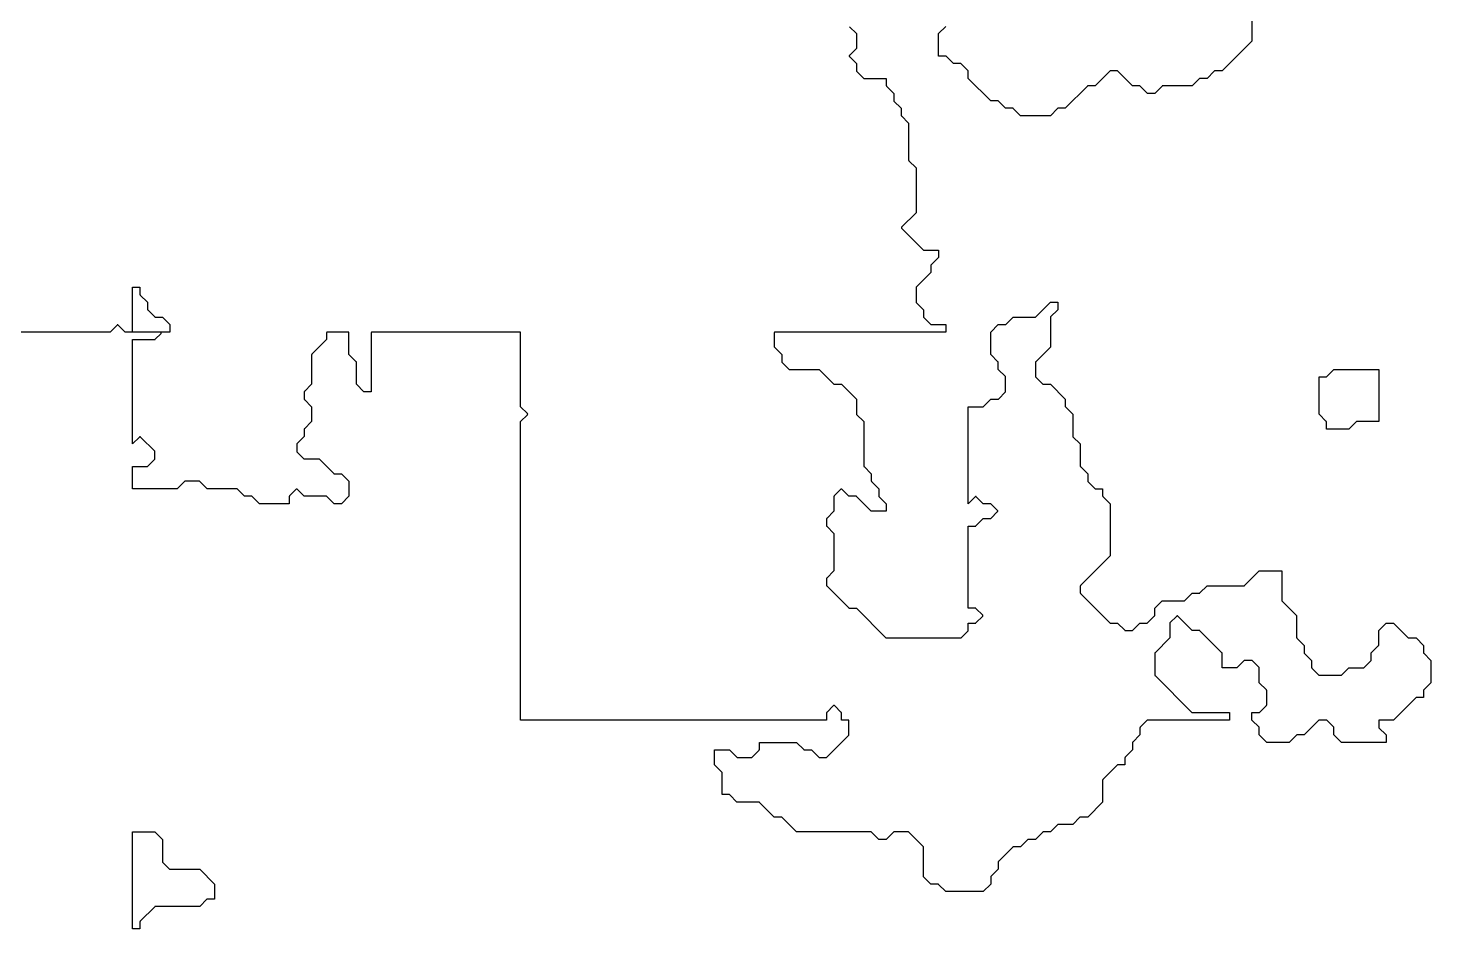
# Model space of a CAD drawing. Header units: metres. Extents: x 0 to 799, y 1 to 1100.
# Drawn here: x 610 to 798, y 229 to 349.8 of the extents above; entities that cross this region are included whole.
import ezdxf

# ---------------------------------------------------------------- set-up
doc = ezdxf.new("R2010")
doc.units = ezdxf.units.M
doc.layers.add('forest', color=7, linetype='Continuous')
doc.layers.add('forestfragmentation', color=7, linetype='Continuous')

msp = doc.modelspace()

# ---------------------------------------------------------------- linework, layer by layer
at = {"layer": 'forest', "color": 190}
for points in [[(720.07, 349.93), (721, 349), (721, 349), (721, 349), (721, 347), (721, 347), (721, 347), (720.07, 346.07), (720.06, 346.06), (720.06, 346.06), (720.05, 346.05), (720.05, 346.04), (720.05, 346.03), (720.04, 346.02), (720.04, 346.01), (720.04, 346), (720.04, 345.99), (720.04, 345.98), (720.05, 345.97), (720.05, 345.96), (720.05, 345.95), (720.06, 345.94), (720.06, 345.94), (720.07, 345.93), (721, 345), (721, 345), (721, 345), (721, 344.04), (721, 344.03), (721, 344.02), (721, 344.01), (721.01, 344), (721.01, 343.99), (721.02, 343.99), (721.02, 343.98), (721.03, 343.97), (721.97, 343.03), (721.98, 343.02), (721.99, 343.02), (721.99, 343.01), (722, 343.01), (722.01, 343), (722.02, 343), (722.03, 343), (722.04, 343), (725, 343), (725, 343), (725, 343), (725, 342.04), (725, 342.03), (725, 342.02), (725, 342.01), (725.01, 342), (725.01, 341.99), (725.02, 341.99), (725.02, 341.98), (725.03, 341.97), (726, 341), (726, 341), (726, 341), (726, 340.04), (726, 340.03), (726, 340.02), (726, 340.01), (726.01, 340), (726.01, 339.99), (726.02, 339.99), (726.02, 339.98), (726.03, 339.97), (727, 339), (727, 339), (727, 339), (727, 338.04), (727, 338.03), (727, 338.02), (727, 338.01), (727.01, 338), (727.01, 337.99), (727.02, 337.99), (727.02, 337.98), (727.03, 337.97), (728, 337), (728, 337), (728, 337), (728, 332.04), (728, 332.03), (728, 332.02), (728, 332.01), (728.01, 332), (728.01, 331.99), (728.02, 331.99), (728.02, 331.98), (728.03, 331.97), (729, 331), (729, 331), (729, 331), (729, 325), (729, 325), (729, 325), (727.07, 323.07), (727.06, 323.06), (727.06, 323.06), (727.05, 323.05), (727.05, 323.04), (727.05, 323.03), (727.04, 323.02), (727.04, 323.01), (727.04, 323), (727.04, 322.99), (727.04, 322.98), (727.05, 322.97), (727.05, 322.96), (727.05, 322.95), (727.06, 322.94), (727.06, 322.94), (727.07, 322.93), (729.97, 320.03), (729.98, 320.02), (729.99, 320.02), (729.99, 320.01), (730, 320.01), (730.01, 320), (730.02, 320), (730.03, 320), (730.04, 320), (732, 320), (732, 320), (732, 320), (732, 319), (732, 319), (732, 319), (731.03, 318.03), (731.02, 318.02), (731.02, 318.01), (731.01, 318.01), (731.01, 318), (731, 317.99), (731, 317.98), (731, 317.97), (731, 317.96), (731, 317), (731, 317), (731, 317), (729.03, 315.03), (729.02, 315.02), (729.02, 315.01), (729.01, 315.01), (729.01, 315), (729, 314.99), (729, 314.98), (729, 314.97), (729, 314.96), (729, 313.04), (729, 313.03), (729, 313.02), (729, 313.01), (729.01, 313), (729.01, 312.99), (729.02, 312.99), (729.02, 312.98), (729.03, 312.97), (730, 312), (730, 312), (730, 312), (730, 311.04), (730, 311.03), (730, 311.02), (730, 311.01), (730.01, 311), (730.01, 310.99), (730.02, 310.99), (730.02, 310.98), (730.03, 310.97), (730.97, 310.03), (730.98, 310.02), (730.99, 310.02), (730.99, 310.01), (731, 310.01), (731.01, 310), (731.02, 310), (731.03, 310), (731.04, 310), (733, 310), (733, 310), (733, 310), (733, 309), (733, 309), (733, 309), (710.1, 309), (710.09, 309), (710.08, 309), (710.07, 309), (710.06, 308.99), (710.05, 308.99), (710.04, 308.98), (710.04, 308.98), (710.03, 308.97), (710.02, 308.96), (710.02, 308.96), (710.01, 308.95), (710.01, 308.94), (710, 308.93), (710, 308.92), (710, 308.91), (710, 308.9), (710, 307.04), (710, 307.03), (710, 307.02), (710, 307.01), (710.01, 307), (710.01, 306.99), (710.02, 306.99), (710.02, 306.98), (710.03, 306.97), (711, 306), (711, 306), (711, 306), (711, 305.04), (711, 305.03), (711, 305.02), (711, 305.01), (711.01, 305), (711.01, 304.99), (711.02, 304.99), (711.02, 304.98), (711.03, 304.97), (711.97, 304.03), (711.98, 304.02), (711.99, 304.02), (711.99, 304.01), (712, 304.01), (712.01, 304), (712.02, 304), (712.03, 304), (712.04, 304), (716, 304), (716, 304), (716, 304), (717.97, 302.03), (717.98, 302.02), (717.99, 302.02), (717.99, 302.01), (718, 302.01), (718.01, 302), (718.02, 302), (718.03, 302), (718.04, 302), (719, 302), (719, 302), (719, 302), (721, 300), (721, 300), (721, 300), (721, 298.04), (721, 298.03), (721, 298.02), (721, 298.01), (721.01, 298), (721.01, 297.99), (721.02, 297.99), (721.02, 297.98), (721.03, 297.97), (722, 297), (722, 297), (722, 297), (722, 291.04), (722, 291.03), (722, 291.02), (722, 291.01), (722.01, 291), (722.01, 290.99), (722.02, 290.99), (722.02, 290.98), (722.03, 290.97), (723, 290), (723, 290), (723, 290), (723, 289.04), (723, 289.03), (723, 289.02), (723, 289.01), (723.01, 289), (723.01, 288.99), (723.02, 288.99), (723.02, 288.98), (723.03, 288.97), (724, 288), (724, 288), (724, 288), (724, 287.04), (724, 287.03), (724, 287.02), (724, 287.01), (724.01, 287), (724.01, 286.99), (724.02, 286.99), (724.02, 286.98), (724.03, 286.97), (725, 286), (725, 286), (725, 286), (725, 285), (725, 285), (725, 285), (723, 285), (723, 285), (723, 285), (721.03, 286.97), (721.02, 286.98), (721.01, 286.98), (721.01, 286.99), (721, 286.99), (720.99, 287), (720.98, 287), (720.97, 287), (720.96, 287), (720, 287), (720, 287), (720, 287), (719.07, 287.93), (719.06, 287.94), (719.06, 287.94), (719.05, 287.95), (719.04, 287.95), (719.03, 287.95), (719.02, 287.96), (719.01, 287.96), (719, 287.96), (718.99, 287.96), (718.98, 287.96), (718.97, 287.95), (718.96, 287.95), (718.95, 287.95), (718.94, 287.94), (718.94, 287.94), (718.93, 287.93), (718.03, 287.03), (718.02, 287.02), (718.02, 287.01), (718.01, 287.01), (718.01, 287), (718, 286.99), (718, 286.98), (718, 286.97), (718, 286.96), (718, 285), (718, 285), (718, 285), (717.03, 284.03), (717.02, 284.02), (717.02, 284.01), (717.01, 284.01), (717.01, 284), (717, 283.99), (717, 283.98), (717, 283.97), (717, 283.96), (717, 283.04), (717, 283.03), (717, 283.02), (717, 283.01), (717.01, 283), (717.01, 282.99), (717.02, 282.99), (717.02, 282.98), (717.03, 282.97), (718, 282), (718, 282), (718, 282), (718, 277), (718, 277), (718, 277), (717.03, 276.03), (717.02, 276.02), (717.02, 276.01), (717.01, 276.01), (717.01, 276), (717, 275.99), (717, 275.98), (717, 275.97), (717, 275.96), (717, 275.04), (717, 275.03), (717, 275.02), (717, 275.01), (717.01, 275), (717.01, 274.99), (717.02, 274.99), (717.02, 274.98), (717.03, 274.97), (719.97, 272.03), (719.98, 272.02), (719.99, 272.02), (719.99, 272.01), (720, 272.01), (720.01, 272), (720.02, 272), (720.03, 272), (720.04, 272), (721, 272), (721, 272), (721, 272), (724.97, 268.03), (724.98, 268.02), (724.99, 268.02), (724.99, 268.01), (725, 268.01), (725.01, 268), (725.02, 268), (725.03, 268), (725.04, 268), (734.96, 268), (734.97, 268), (734.98, 268), (734.99, 268), (735, 268.01), (735.01, 268.01), (735.01, 268.02), (735.02, 268.02), (735.03, 268.03), (735.97, 268.97), (735.98, 268.98), (735.98, 268.99), (735.99, 268.99), (735.99, 269), (736, 269.01), (736, 269.02), (736, 269.03), (736, 269.04), (736, 270), (736, 270), (736, 270), (736.96, 270), (736.97, 270), (736.98, 270), (736.99, 270), (737, 270.01), (737.01, 270.01), (737.01, 270.02), (737.02, 270.02), (737.03, 270.03), (737.93, 270.93), (737.94, 270.94), (737.94, 270.94), (737.95, 270.95), (737.95, 270.96), (737.95, 270.97), (737.96, 270.98), (737.96, 270.99), (737.96, 271), (737.96, 271.01), (737.96, 271.02), (737.95, 271.03), (737.95, 271.04), (737.95, 271.05), (737.94, 271.06), (737.94, 271.06), (737.93, 271.07), (737.03, 271.97), (737.02, 271.98), (737.01, 271.98), (737.01, 271.99), (737, 271.99), (736.99, 272), (736.98, 272), (736.97, 272), (736.96, 272), (736, 272), (736, 272), (736, 272), (736, 283), (736, 283), (736, 283), (736.96, 283), (736.97, 283), (736.98, 283), (736.99, 283), (737, 283.01), (737.01, 283.01), (737.01, 283.02), (737.02, 283.02), (737.03, 283.03), (738, 284), (738, 284), (738, 284), (738.96, 284), (738.97, 284), (738.98, 284), (738.99, 284), (739, 284.01), (739.01, 284.01), (739.01, 284.02), (739.02, 284.02), (739.03, 284.03), (739.93, 284.93), (739.94, 284.94), (739.94, 284.94), (739.95, 284.95), (739.95, 284.96), (739.95, 284.97), (739.96, 284.98), (739.96, 284.99), (739.96, 285), (739.96, 285.01), (739.96, 285.02), (739.95, 285.03), (739.95, 285.04), (739.95, 285.05), (739.94, 285.06), (739.94, 285.06), (739.93, 285.07), (739.03, 285.97), (739.02, 285.98), (739.01, 285.98), (739.01, 285.99), (739, 285.99), (738.99, 286), (738.98, 286), (738.97, 286), (738.96, 286), (738, 286), (738, 286), (738, 286), (737.07, 286.93), (737.06, 286.94), (737.06, 286.94), (737.05, 286.95), (737.04, 286.95), (737.03, 286.95), (737.02, 286.96), (737.01, 286.96), (737, 286.96), (736.99, 286.96), (736.98, 286.96), (736.97, 286.95), (736.96, 286.95), (736.95, 286.95), (736.94, 286.94), (736.94, 286.94), (736.93, 286.93), (736, 286), (736, 286), (736, 286), (736, 299), (736, 299), (736, 299), (737.96, 299), (737.97, 299), (737.98, 299), (737.99, 299), (738, 299.01), (738.01, 299.01), (738.01, 299.02), (738.02, 299.02), (738.03, 299.03), (739, 300), (739, 300), (739, 300), (739.96, 300), (739.97, 300), (739.98, 300), (739.99, 300), (740, 300.01), (740.01, 300.01), (740.01, 300.02), (740.02, 300.02), (740.03, 300.03), (740.97, 300.97), (740.98, 300.98), (740.98, 300.99), (740.99, 300.99), (740.99, 301), (741, 301.01), (741, 301.02), (741, 301.03), (741, 301.04), (741, 302.96), (741, 302.97), (741, 302.98), (741, 302.99), (740.99, 303), (740.99, 303.01), (740.98, 303.01), (740.98, 303.02), (740.97, 303.03), (740, 304), (740, 304), (740, 304), (740, 304.96), (740, 304.97), (740, 304.98), (740, 304.99), (739.99, 305), (739.99, 305.01), (739.98, 305.01), (739.98, 305.02), (739.97, 305.03), (739, 306), (739, 306), (739, 306), (739, 309), (739, 309), (739, 309), (740, 310), (740, 310), (740, 310), (740.96, 310), (740.97, 310), (740.98, 310), (740.99, 310), (741, 310.01), (741.01, 310.01), (741.01, 310.02), (741.02, 310.02), (741.03, 310.03), (742, 311), (742, 311), (742, 311), (744.96, 311), (744.97, 311), (744.98, 311), (744.99, 311), (745, 311.01), (745.01, 311.01), (745.01, 311.02), (745.02, 311.02), (745.03, 311.03), (747, 313), (747, 313), (747, 313), (748, 313), (748, 313), (748, 313), (748, 312), (748, 312), (748, 312), (747.03, 311.03), (747.02, 311.02), (747.02, 311.01), (747.01, 311.01), (747.01, 311), (747, 310.99), (747, 310.98), (747, 310.97), (747, 310.96), (747, 307), (747, 307), (747, 307), (745.03, 305.03), (745.02, 305.02), (745.02, 305.01), (745.01, 305.01), (745.01, 305), (745, 304.99), (745, 304.98), (745, 304.97), (745, 304.96), (745, 303.04), (745, 303.03), (745, 303.02), (745, 303.01), (745.01, 303), (745.01, 302.99), (745.02, 302.99), (745.02, 302.98), (745.03, 302.97), (745.97, 302.03), (745.98, 302.02), (745.99, 302.02), (745.99, 302.01), (746, 302.01), (746.01, 302), (746.02, 302), (746.03, 302), (746.04, 302), (747, 302), (747, 302), (747, 302), (749, 300), (749, 300), (749, 300), (749, 299.04), (749, 299.03), (749, 299.02), (749, 299.01), (749.01, 299), (749.01, 298.99), (749.02, 298.99), (749.02, 298.98), (749.03, 298.97), (750, 298), (750, 298), (750, 298), (750, 295.04), (750, 295.03), (750, 295.02), (750, 295.01), (750.01, 295), (750.01, 294.99), (750.02, 294.99), (750.02, 294.98), (750.03, 294.97), (751, 294), (751, 294), (751, 294), (751, 291.04), (751, 291.03), (751, 291.02), (751, 291.01), (751.01, 291), (751.01, 290.99), (751.02, 290.99), (751.02, 290.98), (751.03, 290.97), (752, 290), (752, 290), (752, 290), (752, 289.04), (752, 289.03), (752, 289.02), (752, 289.01), (752.01, 289), (752.01, 288.99), (752.02, 288.99), (752.02, 288.98), (752.03, 288.97), (752.97, 288.03), (752.98, 288.02), (752.99, 288.02), (752.99, 288.01), (753, 288.01), (753.01, 288), (753.02, 288), (753.03, 288), (753.04, 288), (754, 288), (754, 288), (754, 288), (754, 287.04), (754, 287.03), (754, 287.02), (754, 287.01), (754.01, 287), (754.01, 286.99), (754.02, 286.99), (754.02, 286.98), (754.03, 286.97), (755, 286), (755, 286), (755, 286), (755, 279), (755, 279), (755, 279), (751.03, 275.03), (751.02, 275.02), (751.02, 275.01), (751.01, 275.01), (751.01, 275), (751, 274.99), (751, 274.98), (751, 274.97), (751, 274.96), (751, 274.04), (751, 274.03), (751, 274.02), (751, 274.01), (751.01, 274), (751.01, 273.99), (751.02, 273.99), (751.02, 273.98), (751.03, 273.97), (754.97, 270.03), (754.98, 270.02), (754.99, 270.02), (754.99, 270.01), (755, 270.01), (755.01, 270), (755.02, 270), (755.03, 270), (755.04, 270), (756, 270), (756, 270), (756, 270), (756.97, 269.03), (756.98, 269.02), (756.99, 269.02), (756.99, 269.01), (757, 269.01), (757.01, 269), (757.02, 269), (757.03, 269), (757.04, 269), (757.96, 269), (757.97, 269), (757.98, 269), (757.99, 269), (758, 269.01), (758.01, 269.01), (758.01, 269.02), (758.02, 269.02), (758.03, 269.03), (759, 270), (759, 270), (759, 270), (759.96, 270), (759.97, 270), (759.98, 270), (759.99, 270), (760, 270.01), (760.01, 270.01), (760.01, 270.02), (760.02, 270.02), (760.03, 270.03), (760.97, 270.97), (760.98, 270.98), (760.98, 270.99), (760.99, 270.99), (760.99, 271), (761, 271.01), (761, 271.02), (761, 271.03), (761, 271.04), (761, 272), (761, 272), (761, 272), (762, 273), (762, 273), (762, 273), (764.96, 273), (764.97, 273), (764.98, 273), (764.99, 273), (765, 273.01), (765.01, 273.01), (765.01, 273.02), (765.02, 273.02), (765.03, 273.03), (766, 274), (766, 274), (766, 274), (766.96, 274), (766.97, 274), (766.98, 274), (766.99, 274), (767, 274.01), (767.01, 274.01), (767.01, 274.02), (767.02, 274.02), (767.03, 274.03), (768, 275), (768, 275), (768, 275), (772.96, 275), (772.97, 275), (772.98, 275), (772.99, 275), (773, 275.01), (773.01, 275.01), (773.01, 275.02), (773.02, 275.02), (773.03, 275.03), (775, 277), (775, 277), (775, 277), (778, 277), (778, 277), (778, 277), (778, 273.04), (778, 273.03), (778, 273.02), (778, 273.01), (778.01, 273), (778.01, 272.99), (778.02, 272.99), (778.02, 272.98), (778.03, 272.97), (780, 271), (780, 271), (780, 271), (780, 268.04), (780, 268.03), (780, 268.02), (780, 268.01), (780.01, 268), (780.01, 267.99), (780.02, 267.99), (780.02, 267.98), (780.03, 267.97), (781, 267), (781, 267), (781, 267), (781, 266.04), (781, 266.03), (781, 266.02), (781, 266.01), (781.01, 266), (781.01, 265.99), (781.02, 265.99), (781.02, 265.98), (781.03, 265.97), (782, 265), (782, 265), (782, 265), (782, 264.04), (782, 264.03), (782, 264.02), (782, 264.01), (782.01, 264), (782.01, 263.99), (782.02, 263.99), (782.02, 263.98), (782.03, 263.97), (782.97, 263.03), (782.98, 263.02), (782.99, 263.02), (782.99, 263.01), (783, 263.01), (783.01, 263), (783.02, 263), (783.03, 263), (783.04, 263), (785.96, 263), (785.97, 263), (785.98, 263), (785.99, 263), (786, 263.01), (786.01, 263.01), (786.01, 263.02), (786.02, 263.02), (786.03, 263.03), (787, 264), (787, 264), (787, 264), (788.96, 264), (788.97, 264), (788.98, 264), (788.99, 264), (789, 264.01), (789.01, 264.01), (789.01, 264.02), (789.02, 264.02), (789.03, 264.03), (789.97, 264.97), (789.98, 264.98), (789.98, 264.99), (789.99, 264.99), (789.99, 265), (790, 265.01), (790, 265.02), (790, 265.03), (790, 265.04), (790, 266), (790, 266), (790, 266), (790.97, 266.97), (790.98, 266.98), (790.98, 266.99), (790.99, 266.99), (790.99, 267), (791, 267.01), (791, 267.02), (791, 267.03), (791, 267.04), (791, 269), (791, 269), (791, 269), (792, 270), (792, 270), (792, 270), (793, 270), (793, 270), (793, 270), (794.97, 268.03), (794.98, 268.02), (794.99, 268.02), (794.99, 268.01), (795, 268.01), (795.01, 268), (795.02, 268), (795.03, 268), (795.04, 268), (796, 268), (796, 268), (796, 268), (797, 267), (797, 267), (797, 267), (797, 266.04), (797, 266.03), (797, 266.02), (797, 266.01), (797.01, 266), (797.01, 265.99), (797.02, 265.99), (797.02, 265.98), (797.03, 265.97), (798, 265), (798, 265), (798, 265), (798, 262), (798, 262), (798, 262), (797.03, 261.03), (797.02, 261.02), (797.02, 261.01), (797.01, 261.01), (797.01, 261), (797, 260.99), (797, 260.98), (797, 260.97), (797, 260.96), (797, 260), (797, 260), (797, 260), (796.04, 260), (796.03, 260), (796.02, 260), (796.01, 260), (796, 259.99), (795.99, 259.99), (795.99, 259.98), (795.98, 259.98), (795.97, 259.97), (793, 257), (793, 257), (793, 257), (791.1, 257), (791.09, 257), (791.08, 257), (791.07, 257), (791.06, 256.99), (791.05, 256.99), (791.04, 256.98), (791.04, 256.98), (791.03, 256.97), (791.02, 256.96), (791.02, 256.96), (791.01, 256.95), (791.01, 256.94), (791, 256.93), (791, 256.92), (791, 256.91), (791, 256.9), (791, 256.04), (791, 256.03), (791, 256.02), (791, 256.01), (791.01, 256), (791.01, 255.99), (791.02, 255.99), (791.02, 255.98), (791.03, 255.97), (792, 255), (792, 255), (792, 255), (792, 254), (792, 254), (792, 254), (786, 254), (786, 254), (786, 254), (785, 255), (785, 255), (785, 255), (785, 255.96), (785, 255.97), (785, 255.98), (785, 255.99), (784.99, 256), (784.99, 256.01), (784.98, 256.01), (784.98, 256.02), (784.97, 256.03), (784.03, 256.97), (784.02, 256.98), (784.01, 256.98), (784.01, 256.99), (784, 256.99), (783.99, 257), (783.98, 257), (783.97, 257), (783.96, 257), (783.04, 257), (783.03, 257), (783.02, 257), (783.01, 257), (783, 256.99), (782.99, 256.99), (782.99, 256.98), (782.98, 256.98), (782.97, 256.97), (781, 255), (781, 255), (781, 255), (780.04, 255), (780.03, 255), (780.02, 255), (780.01, 255), (780, 254.99), (779.99, 254.99), (779.99, 254.98), (779.98, 254.98), (779.97, 254.97), (779, 254), (779, 254), (779, 254), (776, 254), (776, 254), (776, 254), (775, 255), (775, 255), (775, 255), (775, 255.96), (775, 255.97), (775, 255.98), (775, 255.99), (774.99, 256), (774.99, 256.01), (774.98, 256.01), (774.98, 256.02), (774.97, 256.03), (774, 257), (774, 257), (774, 257), (774, 258), (774, 258), (774, 258), (774.96, 258), (774.97, 258), (774.98, 258), (774.99, 258), (775, 258.01), (775.01, 258.01), (775.01, 258.02), (775.02, 258.02), (775.03, 258.03), (775.97, 258.97), (775.98, 258.98), (775.98, 258.99), (775.99, 258.99), (775.99, 259), (776, 259.01), (776, 259.02), (776, 259.03), (776, 259.04), (776, 260.96), (776, 260.97), (776, 260.98), (776, 260.99), (775.99, 261), (775.99, 261.01), (775.98, 261.01), (775.98, 261.02), (775.97, 261.03), (775, 262), (775, 262), (775, 262), (775, 263.96), (775, 263.97), (775, 263.98), (775, 263.99), (774.99, 264), (774.99, 264.01), (774.98, 264.01), (774.98, 264.02), (774.97, 264.03), (774.03, 264.97), (774.02, 264.98), (774.01, 264.98), (774.01, 264.99), (774, 264.99), (773.99, 265), (773.98, 265), (773.97, 265), (773.96, 265), (773.04, 265), (773.03, 265), (773.02, 265), (773.01, 265), (773, 264.99), (772.99, 264.99), (772.99, 264.98), (772.98, 264.98), (772.97, 264.97), (772, 264), (772, 264), (772, 264), (770, 264), (770, 264), (770, 264), (770, 265.96), (770, 265.97), (770, 265.98), (770, 265.99), (769.99, 266), (769.99, 266.01), (769.98, 266.01), (769.98, 266.02), (769.97, 266.03), (767.03, 268.97), (767.02, 268.98), (767.01, 268.98), (767.01, 268.99), (767, 268.99), (766.99, 269), (766.98, 269), (766.97, 269), (766.96, 269), (766, 269), (766, 269), (766, 269), (764.07, 270.93), (764.06, 270.94), (764.06, 270.94), (764.05, 270.95), (764.04, 270.95), (764.03, 270.95), (764.02, 270.96), (764.01, 270.96), (764, 270.96), (763.99, 270.96), (763.98, 270.96), (763.97, 270.95), (763.96, 270.95), (763.95, 270.95), (763.94, 270.94), (763.94, 270.94), (763.93, 270.93), (763.03, 270.03), (763.02, 270.02), (763.02, 270.01), (763.01, 270.01), (763.01, 270), (763, 269.99), (763, 269.98), (763, 269.97), (763, 269.96), (763, 268), (763, 268), (763, 268), (761.03, 266.03), (761.02, 266.02), (761.02, 266.01), (761.01, 266.01), (761.01, 266), (761, 265.99), (761, 265.98), (761, 265.97), (761, 265.96), (761, 263.04), (761, 263.03), (761, 263.02), (761, 263.01), (761.01, 263), (761.01, 262.99), (761.02, 262.99), (761.02, 262.98), (761.03, 262.97), (765.97, 258.03), (765.98, 258.02), (765.99, 258.02), (765.99, 258.01), (766, 258.01), (766.01, 258), (766.02, 258), (766.03, 258), (766.04, 258), (771, 258), (771, 258), (771, 258), (771, 257), (771, 257), (771, 257), (760.04, 257), (760.03, 257), (760.02, 257), (760.01, 257), (760, 256.99), (759.99, 256.99), (759.99, 256.98), (759.98, 256.98), (759.97, 256.97), (759.03, 256.03), (759.02, 256.02), (759.02, 256.01), (759.01, 256.01), (759.01, 256), (759, 255.99), (759, 255.98), (759, 255.97), (759, 255.96), (759, 255), (759, 255), (759, 255), (758.03, 254.03), (758.02, 254.02), (758.02, 254.01), (758.01, 254.01), (758.01, 254), (758, 253.99), (758, 253.98), (758, 253.97), (758, 253.96), (758, 253), (758, 253), (758, 253), (757.03, 252.03), (757.02, 252.02), (757.02, 252.01), (757.01, 252.01), (757.01, 252), (757, 251.99), (757, 251.98), (757, 251.97), (757, 251.96), (757, 251), (757, 251), (757, 251), (756.04, 251), (756.03, 251), (756.02, 251), (756.01, 251), (756, 250.99), (755.99, 250.99), (755.99, 250.98), (755.98, 250.98), (755.97, 250.97), (754.03, 249.03), (754.02, 249.02), (754.02, 249.01), (754.01, 249.01), (754.01, 249), (754, 248.99), (754, 248.98), (754, 248.97), (754, 248.96), (754, 246), (754, 246), (754, 246), (752, 244), (752, 244), (752, 244), (751.04, 244), (751.03, 244), (751.02, 244), (751.01, 244), (751, 243.99), (750.99, 243.99), (750.99, 243.98), (750.98, 243.98), (750.97, 243.97), (750, 243), (750, 243), (750, 243), (748.04, 243), (748.03, 243), (748.02, 243), (748.01, 243), (748, 242.99), (747.99, 242.99), (747.99, 242.98), (747.98, 242.98), (747.97, 242.97), (747, 242), (747, 242), (747, 242), (746.04, 242), (746.03, 242), (746.02, 242), (746.01, 242), (746, 241.99), (745.99, 241.99), (745.99, 241.98), (745.98, 241.98), (745.97, 241.97), (745, 241), (745, 241), (745, 241), (744.04, 241), (744.03, 241), (744.02, 241), (744.01, 241), (744, 240.99), (743.99, 240.99), (743.99, 240.98), (743.98, 240.98), (743.97, 240.97), (743, 240), (743, 240), (743, 240), (742.04, 240), (742.03, 240), (742.02, 240), (742.01, 240), (742, 239.99), (741.99, 239.99), (741.99, 239.98), (741.98, 239.98), (741.97, 239.97), (740.03, 238.03), (740.02, 238.02), (740.02, 238.01), (740.01, 238.01), (740.01, 238), (740, 237.99), (740, 237.98), (740, 237.97), (740, 237.96), (740, 237), (740, 237), (740, 237), (739.03, 236.03), (739.02, 236.02), (739.02, 236.01), (739.01, 236.01), (739.01, 236), (739, 235.99), (739, 235.98), (739, 235.97), (739, 235.96), (739, 235), (739, 235), (739, 235), (738, 234), (738, 234), (738, 234), (733, 234), (733, 234), (733, 234), (732.03, 234.97), (732.02, 234.98), (732.01, 234.98), (732.01, 234.99), (732, 234.99), (731.99, 235), (731.98, 235), (731.97, 235), (731.96, 235), (731, 235), (731, 235), (731, 235), (730, 236), (730, 236), (730, 236), (730, 239.96), (730, 239.97), (730, 239.98), (730, 239.99), (729.99, 240), (729.99, 240.01), (729.98, 240.01), (729.98, 240.02), (729.97, 240.03), (728.03, 241.97), (728.02, 241.98), (728.01, 241.98), (728.01, 241.99), (728, 241.99), (727.99, 242), (727.98, 242), (727.97, 242), (727.96, 242), (726.04, 242), (726.03, 242), (726.02, 242), (726.01, 242), (726, 241.99), (725.99, 241.99), (725.99, 241.98), (725.98, 241.98), (725.97, 241.97), (725, 241), (725, 241), (725, 241), (724, 241), (724, 241), (724, 241), (723.03, 241.97), (723.02, 241.98), (723.01, 241.98), (723.01, 241.99), (723, 241.99), (722.99, 242), (722.98, 242), (722.97, 242), (722.96, 242), (713, 242), (713, 242), (713, 242), (711.03, 243.97), (711.02, 243.98), (711.01, 243.98), (711.01, 243.99), (711, 243.99), (710.99, 244), (710.98, 244), (710.97, 244), (710.96, 244), (710, 244), (710, 244), (710, 244), (708.03, 245.97), (708.02, 245.98), (708.01, 245.98), (708.01, 245.99), (708, 245.99), (707.99, 246), (707.98, 246), (707.97, 246), (707.96, 246), (705, 246), (705, 246), (705, 246), (704.03, 246.97), (704.02, 246.98), (704.01, 246.98), (704.01, 246.99), (704, 246.99), (703.99, 247), (703.98, 247), (703.97, 247), (703.96, 247), (703, 247), (703, 247), (703, 247), (703, 249.96), (703, 249.97), (703, 249.98), (703, 249.99), (702.99, 250), (702.99, 250.01), (702.98, 250.01), (702.98, 250.02), (702.97, 250.03), (702, 251), (702, 251), (702, 251), (702, 253), (702, 253), (702, 253), (704, 253), (704, 253), (704, 253), (704.97, 252.03), (704.98, 252.02), (704.99, 252.02), (704.99, 252.01), (705, 252.01), (705.01, 252), (705.02, 252), (705.03, 252), (705.04, 252), (706.96, 252), (706.97, 252), (706.98, 252), (706.99, 252), (707, 252.01), (707.01, 252.01), (707.01, 252.02), (707.02, 252.02), (707.03, 252.03), (707.97, 252.97), (707.98, 252.98), (707.98, 252.99), (707.99, 252.99), (707.99, 253), (708, 253.01), (708, 253.02), (708, 253.03), (708, 253.04), (708, 254), (708, 254), (708, 254), (713, 254), (713, 254), (713, 254), (713.97, 253.03), (713.98, 253.02), (713.99, 253.02), (713.99, 253.01), (714, 253.01), (714.01, 253), (714.02, 253), (714.03, 253), (714.04, 253), (715, 253), (715, 253), (715, 253), (715.97, 252.03), (715.98, 252.02), (715.99, 252.02), (715.99, 252.01), (716, 252.01), (716.01, 252), (716.02, 252), (716.03, 252), (716.04, 252), (716.96, 252), (716.97, 252), (716.98, 252), (716.99, 252), (717, 252.01), (717.01, 252.01), (717.01, 252.02), (717.02, 252.02), (717.03, 252.03), (719.97, 254.97), (719.98, 254.98), (719.98, 254.99), (719.99, 254.99), (719.99, 255), (720, 255.01), (720, 255.02), (720, 255.03), (720, 255.04), (720, 256.9), (720, 256.91), (720, 256.92), (720, 256.93), (719.99, 256.94), (719.99, 256.95), (719.98, 256.96), (719.98, 256.96), (719.97, 256.97), (719.96, 256.98), (719.96, 256.98), (719.95, 256.99), (719.94, 256.99), (719.93, 257), (719.92, 257), (719.91, 257), (719.9, 257), (719, 257), (719, 257), (719, 257), (719, 257.96), (719, 257.97), (719, 257.98), (719, 257.99), (718.99, 258), (718.99, 258.01), (718.98, 258.01), (718.98, 258.02), (718.97, 258.03), (718.07, 258.93), (718.06, 258.94), (718.06, 258.94), (718.05, 258.95), (718.04, 258.95), (718.03, 258.95), (718.02, 258.96), (718.01, 258.96), (718, 258.96), (717.99, 258.96), (717.98, 258.96), (717.97, 258.95), (717.96, 258.95), (717.95, 258.95), (717.94, 258.94), (717.94, 258.94), (717.93, 258.93), (717.03, 258.03), (717.02, 258.02), (717.02, 258.01), (717.01, 258.01), (717.01, 258), (717, 257.99), (717, 257.98), (717, 257.97), (717, 257.96), (717, 257), (717, 257), (717, 257), (676, 257), (676, 257), (676, 257), (676, 297), (676, 297), (676, 297), (676.93, 297.93), (676.94, 297.94), (676.94, 297.94), (676.95, 297.95), (676.95, 297.96), (676.95, 297.97), (676.96, 297.98), (676.96, 297.99), (676.96, 298), (676.96, 298.01), (676.96, 298.02), (676.95, 298.03), (676.95, 298.04), (676.95, 298.05), (676.94, 298.06), (676.94, 298.06), (676.93, 298.07), (676, 299), (676, 299), (676, 299), (676, 308.9), (676, 308.91), (676, 308.92), (676, 308.93), (675.99, 308.94), (675.99, 308.95), (675.98, 308.96), (675.98, 308.96), (675.97, 308.97), (675.96, 308.98), (675.96, 308.98), (675.95, 308.99), (675.94, 308.99), (675.93, 309), (675.92, 309), (675.91, 309), (675.9, 309), (656.1, 309), (656.09, 309), (656.08, 309), (656.07, 309), (656.06, 308.99), (656.05, 308.99), (656.04, 308.98), (656.04, 308.98), (656.03, 308.97), (656.02, 308.96), (656.02, 308.96), (656.01, 308.95), (656.01, 308.94), (656, 308.93), (656, 308.92), (656, 308.91), (656, 308.9), (656, 301), (656, 301), (656, 301), (655, 301), (655, 301), (655, 301), (654, 302), (654, 302), (654, 302), (654, 304.96), (654, 304.97), (654, 304.98), (654, 304.99), (653.99, 305), (653.99, 305.01), (653.98, 305.01), (653.98, 305.02), (653.97, 305.03), (653, 306), (653, 306), (653, 306), (653, 308.9), (653, 308.91), (653, 308.92), (653, 308.93), (652.99, 308.94), (652.99, 308.95), (652.98, 308.96), (652.98, 308.96), (652.97, 308.97), (652.96, 308.98), (652.96, 308.98), (652.95, 308.99), (652.94, 308.99), (652.93, 309), (652.92, 309), (652.91, 309), (652.9, 309), (650.1, 309), (650.09, 309), (650.08, 309), (650.07, 309), (650.06, 308.99), (650.05, 308.99), (650.04, 308.98), (650.04, 308.98), (650.03, 308.97), (650.02, 308.96), (650.02, 308.96), (650.01, 308.95), (650.01, 308.94), (650, 308.93), (650, 308.92), (650, 308.91), (650, 308.9), (650, 308), (650, 308), (650, 308), (648.03, 306.03), (648.02, 306.02), (648.02, 306.01), (648.01, 306.01), (648.01, 306), (648, 305.99), (648, 305.98), (648, 305.97), (648, 305.96), (648, 302), (648, 302), (648, 302), (647.03, 301.03), (647.02, 301.02), (647.02, 301.01), (647.01, 301.01), (647.01, 301), (647, 300.99), (647, 300.98), (647, 300.97), (647, 300.96), (647, 300.04), (647, 300.03), (647, 300.02), (647, 300.01), (647.01, 300), (647.01, 299.99), (647.02, 299.99), (647.02, 299.98), (647.03, 299.97), (648, 299), (648, 299), (648, 299), (648, 297), (648, 297), (648, 297), (647.03, 296.03), (647.02, 296.02), (647.02, 296.01), (647.01, 296.01), (647.01, 296), (647, 295.99), (647, 295.98), (647, 295.97), (647, 295.96), (647, 295), (647, 295), (647, 295), (646.03, 294.03), (646.02, 294.02), (646.02, 294.01), (646.01, 294.01), (646.01, 294), (646, 293.99), (646, 293.98), (646, 293.97), (646, 293.96), (646, 293.04), (646, 293.03), (646, 293.02), (646, 293.01), (646.01, 293), (646.01, 292.99), (646.02, 292.99), (646.02, 292.98), (646.03, 292.97), (646.97, 292.03), (646.98, 292.02), (646.99, 292.02), (646.99, 292.01), (647, 292.01), (647.01, 292), (647.02, 292), (647.03, 292), (647.04, 292), (649, 292), (649, 292), (649, 292), (650.97, 290.03), (650.98, 290.02), (650.99, 290.02), (650.99, 290.01), (651, 290.01), (651.01, 290), (651.02, 290), (651.03, 290), (651.04, 290), (652, 290), (652, 290), (652, 290), (653, 289), (653, 289), (653, 289), (653, 287), (653, 287), (653, 287), (652, 286), (652, 286), (652, 286), (651, 286), (651, 286), (651, 286), (650.03, 286.97), (650.02, 286.98), (650.01, 286.98), (650.01, 286.99), (650, 286.99), (649.99, 287), (649.98, 287), (649.97, 287), (649.96, 287), (647, 287), (647, 287), (647, 287), (646.07, 287.93), (646.06, 287.94), (646.06, 287.94), (646.05, 287.95), (646.04, 287.95), (646.03, 287.95), (646.02, 287.96), (646.01, 287.96), (646, 287.96), (645.99, 287.96), (645.98, 287.96), (645.97, 287.95), (645.96, 287.95), (645.95, 287.95), (645.94, 287.94), (645.94, 287.94), (645.93, 287.93), (645.03, 287.03), (645.02, 287.02), (645.02, 287.01), (645.01, 287.01), (645.01, 287), (645, 286.99), (645, 286.98), (645, 286.97), (645, 286.96), (645, 286), (645, 286), (645, 286), (641, 286), (641, 286), (641, 286), (640.03, 286.97), (640.02, 286.98), (640.01, 286.98), (640.01, 286.99), (640, 286.99), (639.99, 287), (639.98, 287), (639.97, 287), (639.96, 287), (639, 287), (639, 287), (639, 287), (638.03, 287.97), (638.02, 287.98), (638.01, 287.98), (638.01, 287.99), (638, 287.99), (637.99, 288), (637.98, 288), (637.97, 288), (637.96, 288), (634, 288), (634, 288), (634, 288), (633.03, 288.97), (633.02, 288.98), (633.01, 288.98), (633.01, 288.99), (633, 288.99), (632.99, 289), (632.98, 289), (632.97, 289), (632.96, 289), (631.04, 289), (631.03, 289), (631.02, 289), (631.01, 289), (631, 288.99), (630.99, 288.99), (630.99, 288.98), (630.98, 288.98), (630.97, 288.97), (630, 288), (630, 288), (630, 288), (624, 288), (624, 288), (624, 288), (624, 291), (624, 291), (624, 291), (625.96, 291), (625.97, 291), (625.98, 291), (625.99, 291), (626, 291.01), (626.01, 291.01), (626.01, 291.02), (626.02, 291.02), (626.03, 291.03), (626.97, 291.97), (626.98, 291.98), (626.98, 291.99), (626.99, 291.99), (626.99, 292), (627, 292.01), (627, 292.02), (627, 292.03), (627, 292.04), (627, 292.96), (627, 292.97), (627, 292.98), (627, 292.99), (626.99, 293), (626.99, 293.01), (626.98, 293.01), (626.98, 293.02), (626.97, 293.03), (625.07, 294.93), (625.06, 294.94), (625.06, 294.94), (625.05, 294.95), (625.04, 294.95), (625.03, 294.95), (625.02, 294.96), (625.01, 294.96), (625, 294.96), (624.99, 294.96), (624.98, 294.96), (624.97, 294.95), (624.96, 294.95), (624.95, 294.95), (624.94, 294.94), (624.94, 294.94), (624.93, 294.93), (624, 294), (624, 294), (624, 294), (624, 308), (624, 308), (624, 308), (626.96, 308), (626.97, 308), (626.98, 308), (626.99, 308), (627, 308.01), (627.01, 308.01), (627.01, 308.02), (627.02, 308.02), (627.03, 308.03), (627.83, 308.83), (627.84, 308.84), (627.84, 308.84), (627.85, 308.85), (627.85, 308.86), (627.85, 308.87), (627.86, 308.88), (627.86, 308.89), (627.86, 308.9), (627.86, 308.91), (627.86, 308.92), (627.85, 308.93), (627.85, 308.94), (627.85, 308.95), (627.84, 308.96), (627.84, 308.96), (627.83, 308.97), (627.82, 308.98), (627.81, 308.98), (627.81, 308.99), (627.8, 308.99), (627.79, 309), (627.78, 309), (627.77, 309), (627.76, 309), (623, 309), (623, 309), (623, 309), (622.07, 309.93), (622.06, 309.94), (622.06, 309.94), (622.05, 309.95), (622.04, 309.95), (622.03, 309.95), (622.02, 309.96), (622.01, 309.96), (622, 309.96), (621.99, 309.96), (621.98, 309.96), (621.97, 309.95), (621.96, 309.95), (621.95, 309.95), (621.94, 309.94), (621.94, 309.94), (621.93, 309.93), (621, 309), (621, 309), (621, 309), (583.1, 309)], [(774, 350.96), (774, 348), (774, 348), (774, 348), (770, 344), (770, 344), (770, 344), (769.04, 344), (769.03, 344), (769.02, 344), (769.01, 344), (769, 343.99), (768.99, 343.99), (768.99, 343.98), (768.98, 343.98), (768.97, 343.97), (768, 343), (768, 343), (768, 343), (767.04, 343), (767.03, 343), (767.02, 343), (767.01, 343), (767, 342.99), (766.99, 342.99), (766.99, 342.98), (766.98, 342.98), (766.97, 342.97), (766, 342), (766, 342), (766, 342), (762.04, 342), (762.03, 342), (762.02, 342), (762.01, 342), (762, 341.99), (761.99, 341.99), (761.99, 341.98), (761.98, 341.98), (761.97, 341.97), (761, 341), (761, 341), (761, 341), (760, 341), (760, 341), (760, 341), (759.03, 341.97), (759.02, 341.98), (759.01, 341.98), (759.01, 341.99), (759, 341.99), (758.99, 342), (758.98, 342), (758.97, 342), (758.96, 342), (758, 342), (758, 342), (758, 342), (756.03, 343.97), (756.02, 343.98), (756.01, 343.98), (756.01, 343.99), (756, 343.99), (755.99, 344), (755.98, 344), (755.97, 344), (755.96, 344), (755.04, 344), (755.03, 344), (755.02, 344), (755.01, 344), (755, 343.99), (754.99, 343.99), (754.99, 343.98), (754.98, 343.98), (754.97, 343.97), (753, 342), (753, 342), (753, 342), (752.04, 342), (752.03, 342), (752.02, 342), (752.01, 342), (752, 341.99), (751.99, 341.99), (751.99, 341.98), (751.98, 341.98), (751.97, 341.97), (749, 339), (749, 339), (749, 339), (748.04, 339), (748.03, 339), (748.02, 339), (748.01, 339), (748, 338.99), (747.99, 338.99), (747.99, 338.98), (747.98, 338.98), (747.97, 338.97), (747, 338), (747, 338), (747, 338), (743, 338), (743, 338), (743, 338), (742.03, 338.97), (742.02, 338.98), (742.01, 338.98), (742.01, 338.99), (742, 338.99), (741.99, 339), (741.98, 339), (741.97, 339), (741.96, 339), (741, 339), (741, 339), (741, 339), (740.03, 339.97), (740.02, 339.98), (740.01, 339.98), (740.01, 339.99), (740, 339.99), (739.99, 340), (739.98, 340), (739.97, 340), (739.96, 340), (739, 340), (739, 340), (739, 340), (736, 343), (736, 343), (736, 343), (736, 343.96), (736, 343.97), (736, 343.98), (736, 343.99), (735.99, 344), (735.99, 344.01), (735.98, 344.01), (735.98, 344.02), (735.97, 344.03), (735.03, 344.97), (735.02, 344.98), (735.01, 344.98), (735.01, 344.99), (735, 344.99), (734.99, 345), (734.98, 345), (734.97, 345), (734.96, 345), (734, 345), (734, 345), (734, 345), (733.03, 345.97), (733.02, 345.98), (733.01, 345.98), (733.01, 345.99), (733, 345.99), (732.99, 346), (732.98, 346), (732.97, 346), (732.96, 346), (732, 346), (732, 346), (732, 346), (732, 349), (732, 349), (732, 349), (732.97, 349.97)], [(783, 303), (783, 303), (783.96, 303), (783.97, 303), (783.98, 303), (783.99, 303), (784, 303.01), (784.01, 303.01), (784.01, 303.02), (784.02, 303.02), (784.03, 303.03), (785, 304), (785, 304), (785, 304), (791, 304), (791, 304), (791, 304), (791, 297), (791, 297), (791, 297), (788.04, 297), (788.03, 297), (788.02, 297), (788.01, 297), (788, 296.99), (787.99, 296.99), (787.99, 296.98), (787.98, 296.98), (787.97, 296.97), (787, 296), (787, 296), (787, 296), (784, 296), (784, 296), (784, 296), (784, 296.96), (784, 296.97), (784, 296.98), (784, 296.99), (783.99, 297), (783.99, 297.01), (783.98, 297.01), (783.98, 297.02), (783.97, 297.03), (783, 298), (783, 298), (783, 298), (783, 303), (783, 303)], [(624, 242), (624, 242), (627, 242), (627, 242), (627, 242), (628, 241), (628, 241), (628, 241), (628, 238.04), (628, 238.03), (628, 238.02), (628, 238.01), (628.01, 238), (628.01, 237.99), (628.02, 237.99), (628.02, 237.98), (628.03, 237.97), (628.97, 237.03), (628.98, 237.02), (628.99, 237.02), (628.99, 237.01), (629, 237.01), (629.01, 237), (629.02, 237), (629.03, 237), (629.04, 237), (633, 237), (633, 237), (633, 237), (635, 235), (635, 235), (635, 235), (635, 233), (635, 233), (635, 233), (634.04, 233), (634.03, 233), (634.02, 233), (634.01, 233), (634, 232.99), (633.99, 232.99), (633.99, 232.98), (633.98, 232.98), (633.97, 232.97), (633, 232), (633, 232), (633, 232), (627.04, 232), (627.03, 232), (627.02, 232), (627.01, 232), (627, 231.99), (626.99, 231.99), (626.99, 231.98), (626.98, 231.98), (626.97, 231.97), (625.03, 230.03), (625.02, 230.02), (625.02, 230.01), (625.01, 230.01), (625.01, 230), (625, 229.99), (625, 229.98), (625, 229.97), (625, 229.96), (625, 229), (625, 229), (625, 229), (624, 229), (624, 229), (624, 229), (624, 242), (624, 242)]]:
    msp.add_lwpolyline(points, dxfattribs=at)
at = {"layer": 'forestfragmentation', "color": 141}
msp.add_lwpolyline([(624, 315), (624, 315), (625, 315), (625, 315), (625, 315), (625, 314.04), (625, 314.03), (625, 314.02), (625, 314.01), (625.01, 314), (625.01, 313.99), (625.02, 313.99), (625.02, 313.98), (625.03, 313.97), (626, 313), (626, 313), (626, 313), (626, 312.04), (626, 312.03), (626, 312.02), (626, 312.01), (626.01, 312), (626.01, 311.99), (626.02, 311.99), (626.02, 311.98), (626.03, 311.97), (626.97, 311.03), (626.98, 311.02), (626.99, 311.02), (626.99, 311.01), (627, 311.01), (627.01, 311), (627.02, 311), (627.03, 311), (627.04, 311), (628, 311), (628, 311), (628, 311), (629, 310), (629, 310), (629, 310), (629, 309), (629, 309), (629, 309), (624, 309), (624, 309), (624, 309), (624, 315), (624, 315)], dxfattribs=at)

doc.saveas('drawing.dxf')
